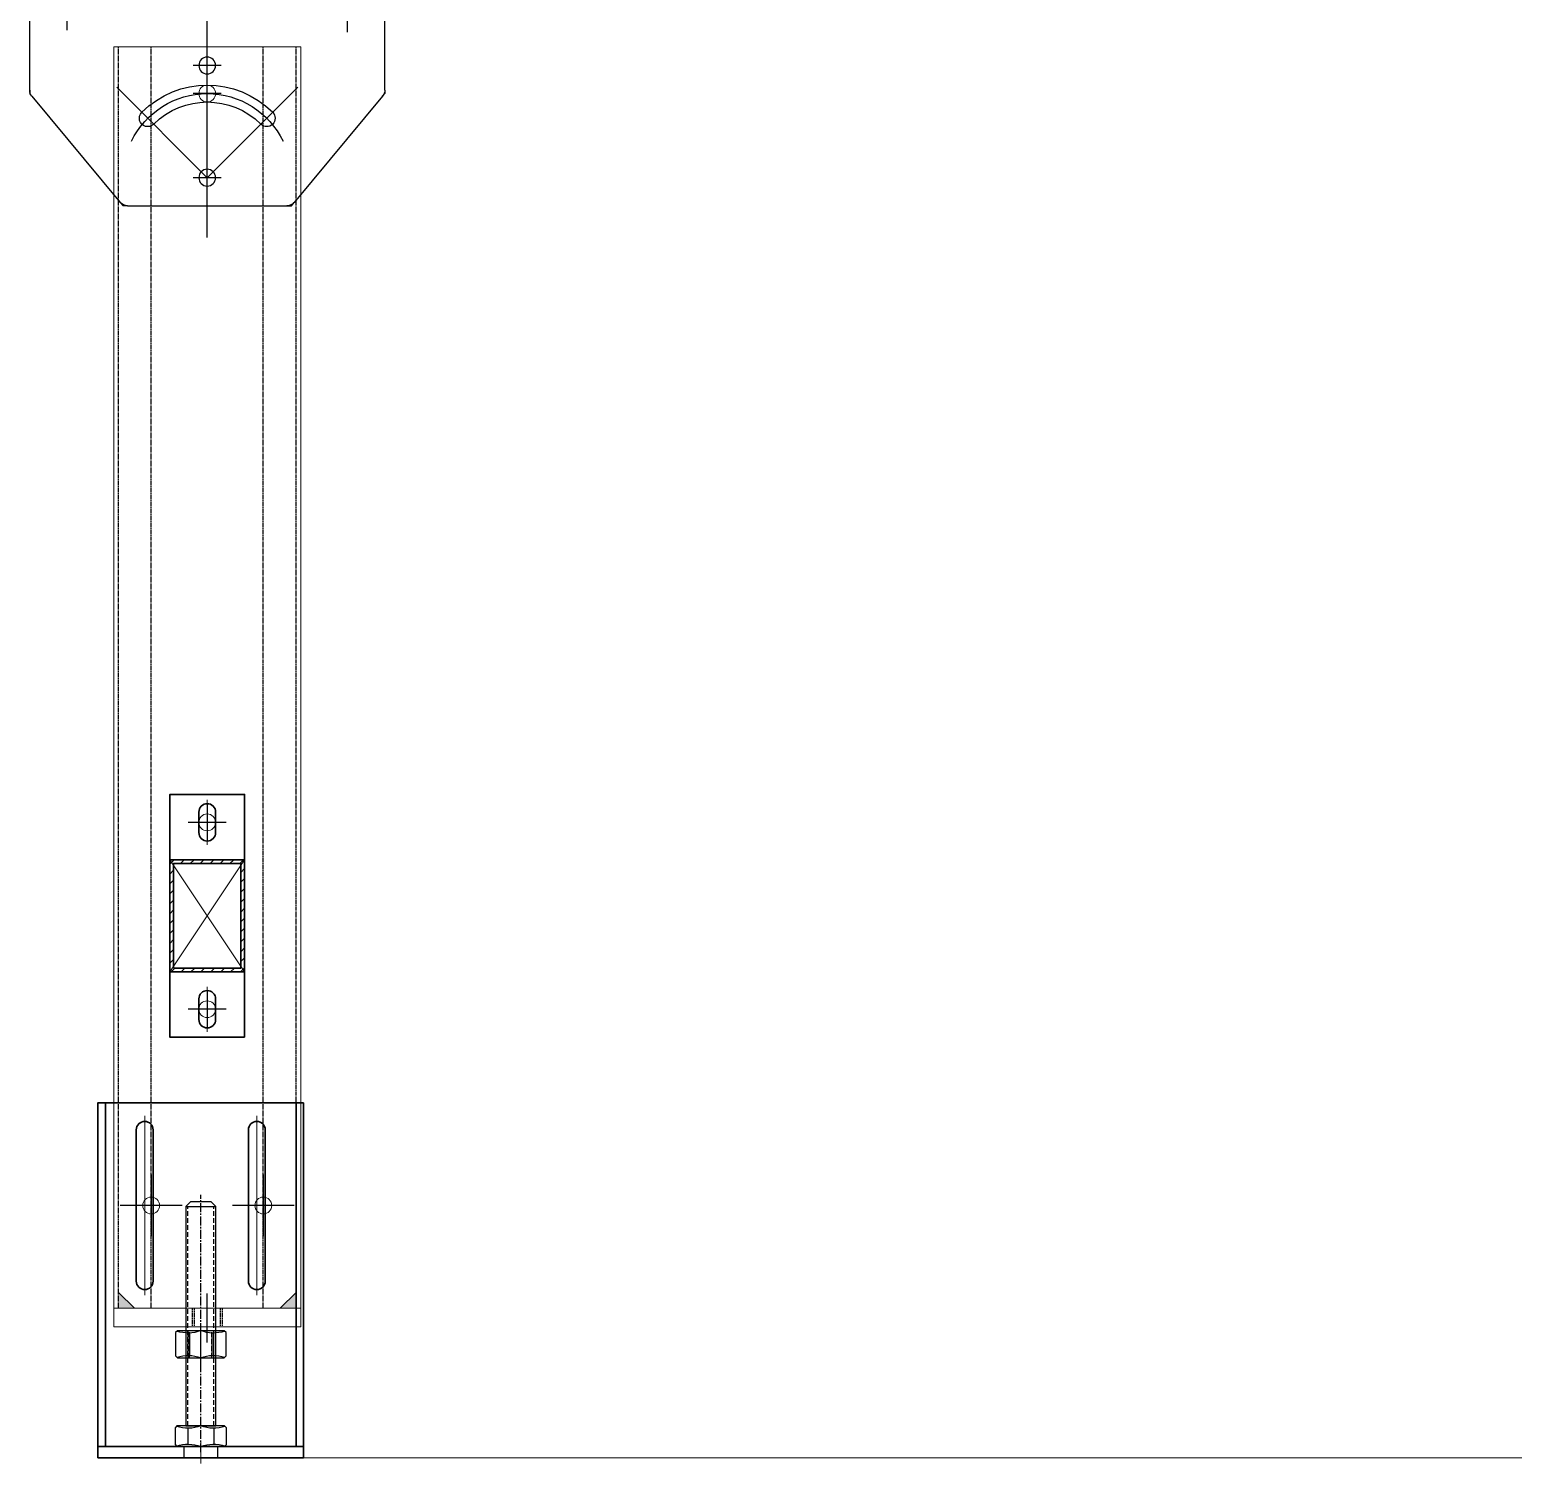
# Model space of a CAD drawing. Header units: millimetres. Extents: x 845401 to 948039, y 511594 to 550263.
# Drawn here: x 895508 to 896302, y 523197 to 523964 of the extents above; entities that cross this region are included whole.
import ezdxf

# ---------------------------------------------------------------- set-up
doc = ezdxf.new("R2010")
doc.units = ezdxf.units.MM
for name, pattern in [('ACAD_ISO02W100', [15, 12, -3]), ('CENTER', [0]), ('CENTER2', [28.575, 19.05, -3.175, 3.175, -3.175]), ('DASHED', [0.75, 0.5, -0.25]), ('HIDDEN', [0.375, 0.25, -0.125])]:
    doc.linetypes.add(name, pattern=pattern)
for name, color, linetype in [('2细线层', 4, 'Continuous'), ('3中心线层', 1, 'CENTER'), ('4虚线层', 6, 'DASHED'), ('5剖面线层', 2, 'Continuous'), ('虚线', 4, 'ACAD_ISO02W100')]:
    doc.layers.add(name, color=color, linetype=linetype)
for name, color, linetype, lineweight in [('A-剖-0.10mm.......SECT-L01', 255, 'Continuous', 18), ('中心线', 1, 'CENTER', 9), ('剖面线', 6, 'Continuous', 15), ('粗实线', 7, 'Continuous', 30), ('细实线', 2, 'Continuous', 18)]:
    doc.layers.add(name, color=color, linetype=linetype, lineweight=lineweight)

# ---------------------------------------------------------------- blocks, each defined once
blk = doc.blocks.new('A$C36980DBC')
for p, q in [((0, 127.1), (190, 127.1)), ((0, 78.91), (0, 127.1)), ((190, 78.91), (190, 127.1)), ((0, 123.1), (190, 123.1)), ((92.5, 92.1), (97.5, 92.1)), ((95, 89.6), (95, 94.6)), ((1.16, 75.71), (48.5, 18.9)), ((188.84, 75.71), (141.5, 18.9)), ((92.5, 32.1), (97.5, 32.1)), ((95, 29.6), (95, 34.6)), ((137.66, 17.1), (52.34, 17.1))]:
    blk.add_line(p, q)
for centre in [(95, 92.1), (95, 32.1)]:
    blk.add_circle(centre, 4.5)
for centre, radius, start, end in [((95, 32.1), 49.5, 45, 135), ((5, 78.91), 5, 180, 219.80557), ((95, 32.1), 40.5, 45, 135), ((185, 78.91), 5, 320.19443, 0), ((63.18, 63.92), 4.5, 135, 315), ((126.82, 63.92), 4.5, 225, 45), ((52.34, 22.1), 5, 219.80557, 270), ((137.66, 22.1), 5, 270, 320.19443)]:
    blk.add_arc(centre, radius, start, end)
at = {"layer": '2细线层'}
for p, q in [((0, 78.91), (0, 77.1)), ((1.16, 75.71), (0, 77.1)), ((188.84, 75.71), (190, 77.1)), ((190, 78.91), (190, 77.1)), ((50, 17.1), (48.5, 18.9)), ((52.34, 17.1), (50, 17.1)), ((137.66, 17.1), (140, 17.1)), ((140, 17.1), (141.5, 18.9))]:
    blk.add_line(p, q, dxfattribs=at)
at = {"layer": '3中心线层'}
for p, q in [((95, 0), (95, 144.32)), ((20, 109.92), (20, 136.84)), ((170, 110.99), (170, 138.46)), ((95, 32.1), (46.54, 80.56)), ((95, 32.1), (143.46, 80.56))]:
    blk.add_line(p, q, dxfattribs=at)
blk.add_arc((95, 32.1), 45, 25.70181, 154.29819, dxfattribs=at)
blk = doc.blocks.new('685ZJ')
at = {"linetype": 'ByBlock', "lineweight": -2}
h = blk.add_hatch(color=2, dxfattribs=at)
h.paths.add_polyline_path([(808182.32, 413846.6), (808182.32, 413838.1), (808173.82, 413838.1)])
h.paths.add_polyline_path([(808095.82, 413838.1), (808087.32, 413838.1), (808087.32, 413846.6)])
for p, q in [((808084.82, 413828.1), (808084.82, 414513.1)), ((808084.82, 414513.1), (808184.82, 414513.1)), ((808184.82, 413828.1), (808184.82, 414513.1)), ((808084.82, 413838.1), (808184.82, 413838.1)), ((808084.82, 413828.1), (808184.82, 413828.1))]:
    blk.add_line(p, q)
for centre in [(808134.82, 414503.1), (808134.82, 414488.1), (808134.82, 414443.1), (808134.82, 414098.1), (808134.82, 413998.1), (808104.82, 413893.1), (808164.82, 413893.1)]:
    blk.add_circle(centre, 4.5)
at = {"layer": '3中心线层'}
for p, q in [((808134.82, 414495.6), (808134.82, 414510.6)), ((808142.32, 414503.1), (808127.32, 414503.1)), ((808134.82, 414480.6), (808134.82, 414495.6)), ((808142.32, 414488.1), (808127.32, 414488.1)), ((808134.82, 414435.6), (808134.82, 414450.6)), ((808142.32, 414443.1), (808127.32, 414443.1)), ((808134.82, 414108.3), (808134.82, 414087.9)), ((808145.02, 414098.1), (808124.62, 414098.1)), ((808134.82, 414008.3), (808134.82, 413987.9)), ((808145.02, 413998.1), (808124.62, 413998.1)), ((808104.82, 413909.6), (808104.82, 413876.6)), ((808164.82, 413909.6), (808164.82, 413876.6)), ((808121.32, 413893.1), (808088.32, 413893.1)), ((808181.32, 413893.1), (808148.32, 413893.1)), ((808134.82, 413819.72), (808134.82, 413845.92))]:
    blk.add_line(p, q, dxfattribs=at)
at = {"layer": '4虚线层'}
for p, q in [((808087.32, 413838.1), (808087.32, 414513.1)), ((808104.82, 413838.1), (808104.82, 414513.1)), ((808164.82, 413838.1), (808164.82, 414513.1)), ((808182.32, 413838.1), (808182.32, 414513.1)), ((808126.82, 413838.1), (808126.82, 413828.1)), ((808127.82, 413838.1), (808127.82, 413828.1)), ((808141.82, 413838.1), (808141.82, 413828.1)), ((808142.82, 413838.1), (808142.82, 413828.1))]:
    blk.add_line(p, q, dxfattribs=at)
at = {"layer": '5剖面线层'}
for p, q in [((808095.82, 413838.1), (808087.32, 413846.6)), ((808173.82, 413838.1), (808182.32, 413846.6))]:
    blk.add_line(p, q, dxfattribs=at)
blk = doc.blocks.new('A$C2E170EB7')
at = {"layer": '中心线'}
for p, q in [((25, 186), (25, 90)), ((85, 186), (85, 90)), ((17.5, 138), (32.5, 138)), ((92.5, 138), (77.5, 138)), ((55, 12), (55, 0))]:
    blk.add_line(p, q, dxfattribs=at)
at = {"layer": '粗实线'}
for p, q in [((4, 193), (4, 9)), ((106, 193), (106, 9))]:
    blk.add_line(p, q, dxfattribs=at)
for points in [[(0, 193), (110, 193), (110, 9), (0, 9)], [(0, 9), (110, 9), (110, 3), (0, 3)]]:
    blk.add_lwpolyline(points, close=True, dxfattribs=at)
for points in [[(25, 183), (25, 183, -0.414214), (29.5, 178.5), (29.5, 97.5, -0.414214), (25, 93), (25, 93, -0.414214), (20.5, 97.5), (20.5, 178.5, -0.414214)], [(85, 183), (85, 183, 0.414214), (80.5, 178.5), (80.5, 97.5, 0.414214), (85, 93), (85, 93, 0.414214), (89.5, 97.5), (89.5, 178.5, 0.414214)]]:
    blk.add_lwpolyline(points, format="xyb", close=True, dxfattribs=at)
at = {"layer": '虚线', "ltscale": 0.5}
for p, q in [((46, 9), (46, 3)), ((64, 9), (64, 3))]:
    blk.add_line(p, q, dxfattribs=at)
blk = doc.blocks.new('ew323')
at = {"color": 2, "linetype": 'HIDDEN', "ltscale": 10}
for p, q in [((-1.46, 60.5), (-1.46, 46)), ((10.54, 60.5), (10.54, 46))]:
    blk.add_line(p, q, dxfattribs=at)
at = {"color": 2}
for p, q in [((-1.46, 47.25), (-1.46, 59.24)), ((10.54, 47.25), (10.54, 59.24))]:
    blk.add_line(p, q, dxfattribs=at)
at = {"color": 1, "linetype": 'CENTER2', "ltscale": 0.25}
blk.add_line((4.54, 63.3), (4.54, 41.92), dxfattribs=at)
at = {"color": 2}
blk.add_lwpolyline([(-7.96, 60.5), (17.04, 60.5), (18.04, 59.5), (18.04, 47), (17.04, 46), (-7.96, 46), (-8.96, 47), (-8.96, 59.5)], close=True, dxfattribs=at)
blk.add_lwpolyline([(-2.46, 46), (-2.46, 60.5), (11.54, 60.5), (11.54, 46)], dxfattribs=at)
for centre, start, end in [((-2.26, 78.34), 251.72079, 290.86753), ((11.34, 78.34), 249.13247, 288.27921), ((-2.26, 28.16), 69.13247, 108.27921), ((11.34, 28.16), 71.72079, 110.86753)]:
    blk.add_arc(centre, 19.09, start, end, dxfattribs=at)
blk = doc.blocks.new('A$C7142694E')
at = {"color": 1, "linetype": 'CENTER2', "ltscale": 0.25}
blk.add_line((13.75, 0, 0), (13.75, 137.77, 0), dxfattribs=at)
at = {"color": 2}
for p, q in [((21.75, 131.6, 0), (5.75, 131.6, 0)), ((6.82, 12.87, 0), (6.82, 4.33, 0)), ((20.68, 12.87, 0), (20.68, 4.33, 0))]:
    blk.add_line(p, q, dxfattribs=at)
at = {"color": 2, "linetype": 'HIDDEN', "ltscale": 10}
for p, q in [((6.75, 14.1, 0), (6.75, 131.6, 0)), ((20.75, 14.1, 0), (20.75, 131.6, 0))]:
    blk.add_line(p, q, dxfattribs=at)
at = {"color": 2, "elevation": 0}
for points in [[(21.75, 14.1), (5.75, 14.1), (5.75, 131.6), (8.25, 134.1), (19.25, 134.1), (21.75, 131.6)], [(26.5, 3.1), (1, 3.1), (0, 4.1), (0, 13.1), (1, 14.1), (26.5, 14.1), (27.5, 13.1), (27.5, 4.1)]]:
    blk.add_lwpolyline(points, close=True, dxfattribs=at)
at = {"color": 2}
for centre, start, end in [((6.87, 32.72, 0), 252.01471, 290.27887), ((20.63, 32.72, 0), 249.72113, 287.98529), ((6.87, -15.52, 0), 69.72113, 107.98529), ((20.63, -15.52, 0), 72.01471, 110.27887)]:
    blk.add_arc(centre, 19.85, start, end, dxfattribs=at)
at = {"rotation": 180}
blk.add_blockref('ew323', (18.29, 111.09, 0), dxfattribs=at)
blk = doc.blocks.new('A$C39C60854')
at = {"layer": '剖面线'}
h = blk.add_hatch(dxfattribs=at)
h.set_pattern_fill('ANSI31', color=256, scale=30, style=0)
h.set_pattern_definition([(45, (-776643, 668927.5), (-2.65165043, 2.65165043), [])])
h.paths.add_polyline_path([(0, 40), (0, 0), (60, 0), (60, 40)])
h.paths.add_polyline_path([(58, 38), (58, 2), (2, 2), (2, 38)], flags=16)
at = {"layer": '粗实线'}
for points in [[(0, 40), (60, 40), (60, 0), (0, 0)], [(2, 38), (58, 38), (58, 2), (2, 2)]]:
    blk.add_lwpolyline(points, close=True, dxfattribs=at)
blk = doc.blocks.new('A$C771F760B')
at = {"layer": '中心线'}
for p, q in [((20, 13.5), (20, 26.5)), ((120, 13.5), (120, 26.5)), ((32, 20), (8, 20)), ((108, 20), (132, 20))]:
    blk.add_line(p, q, dxfattribs=at)
at = {"layer": '粗实线', "color": 0}
blk.add_lwpolyline([(5, 40), (5, 0), (135, 0), (135, 40)], close=True, dxfattribs=at)
for points in [[(25.5, 24.5), (14.5, 24.5, 0.414214), (10, 20), (10, 20, 0.414214), (14.5, 15.5), (25.5, 15.5, 0.414214), (30, 20), (30, 20, 0.414214)], [(114.5, 24.5), (125.5, 24.5, -0.414214), (130, 20), (130, 20, -0.414214), (125.5, 15.5), (114.5, 15.5, -0.414214), (110, 20), (110, 20, -0.414214)]]:
    blk.add_lwpolyline(points, format="xyb", close=True, dxfattribs=at)
at = {"layer": '细实线'}
for p, q in [((40, 0), (100, 40)), ((40, 40), (100, 0))]:
    blk.add_line(p, q, dxfattribs=at)
at = {"layer": '粗实线'}
blk.add_blockref('A$C39C60854', (40, 0), dxfattribs=at)

msp = doc.modelspace()

# ---------------------------------------------------------------- linework, layer by layer
at = {"layer": 'A-剖-0.10mm.......SECT-L01', "color": 6}
msp.add_line((895654.85, 523199.92, 0.02), (902473.08, 523199.92, 0.02), dxfattribs=at)

# ---------------------------------------------------------------- block references
at = {"color": 0, "linetype": 'ByBlock', "lineweight": -2, "extrusion": (-4.61957e-26, -5.73829e-14, -1), "zscale": -1}
msp.add_blockref('A$C36980DBC', (-895698.31, 523852.82, 0), dxfattribs=at)
at = {"color": 0, "linetype": 'ByBlock', "lineweight": -2, "xscale": -1}
for name, p in [('A$C2E170EB7', (895654.85, 523196.92, 0.02)), ('A$C7142694E', (895613.6, 523202.82, 0.02))]:
    msp.add_blockref(name, p, dxfattribs=at)
at = {"layer": 'A-剖-0.10mm.......SECT-L01'}
msp.add_blockref('685ZJ', (87468.49, 109441.82), dxfattribs=at)
at = {"layer": '粗实线', "xscale": -1, "rotation": 270}
msp.add_blockref('A$C771F760B', (895583.31, 523419.92), dxfattribs=at)

doc.saveas('drawing.dxf')
